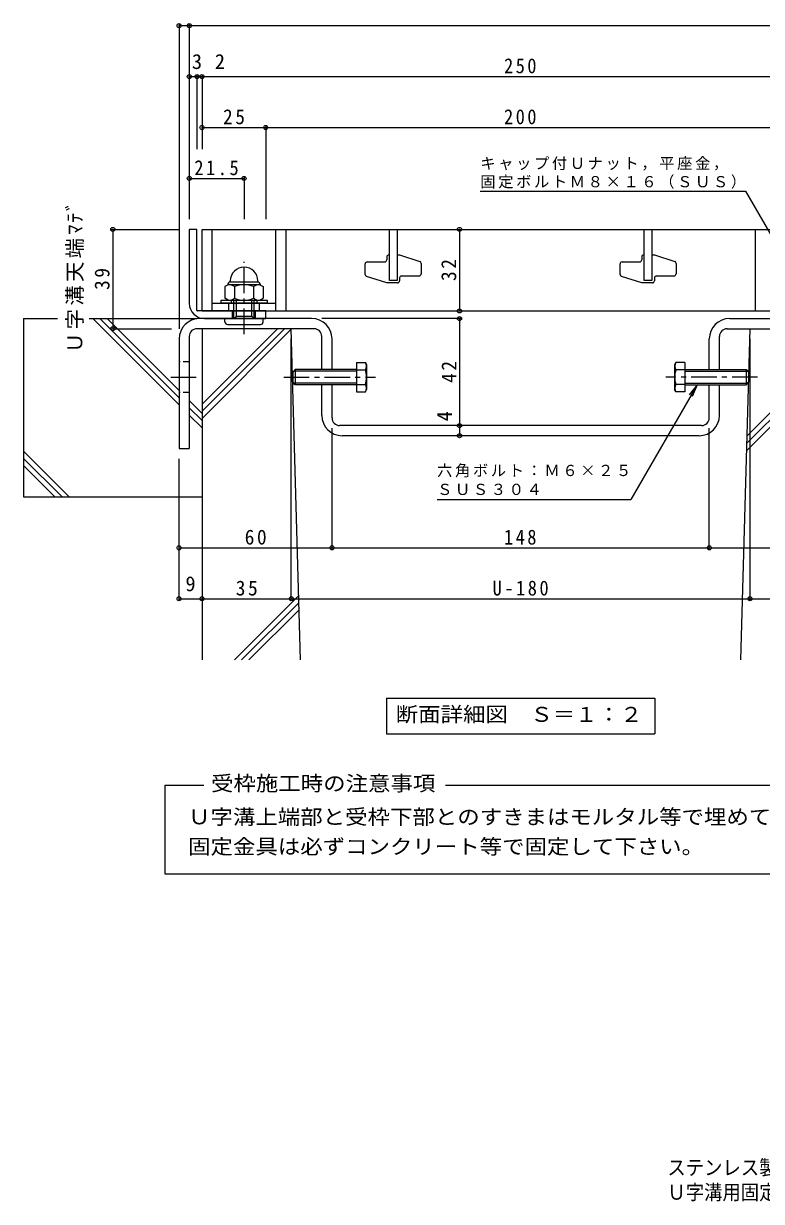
# Model space of a CAD drawing. Units: millimetres at full size. Extents: x -348 to 403, y -392 to 305.
# Drawn here: x -348.1 to -58.7, y -391.8 to 70.6 of the extents above; entities that cross this region are included whole.
import ezdxf
from ezdxf.enums import TextEntityAlignment as Align

# ---------------------------------------------------------------- set-up
doc = ezdxf.new("R2010")
doc.units = ezdxf.units.MM
doc.header["$LTSCALE"] = 2
doc.header["$PDMODE"] = 32
doc.header["$PDSIZE"] = 1.6
doc.linetypes.add('CHAIN1', pattern=[8, 5, -1, 1, -1])
doc.linetypes.add('DASHED1', pattern=[1.8, 1.2, -0.6])
for name, color, linetype, lineweight in [('D-1_躯体', 2, 'Continuous', 9), ('D-2_仕上', 3, 'Continuous', 9), ('D-4_文字', 7, 'Continuous', 9), ('D-5_建具', 7, 'Continuous', 9), ('D-6_間仕切', 6, 'Continuous', 9), ('D-8_ハッチ', 3, 'Continuous', 9), ('D-A_インテリア', 2, 'Continuous', 9), ('D-B_衛生陶器', 2, 'Continuous', 9)]:
    doc.layers.add(name, color=color, linetype=linetype, lineweight=lineweight)
doc.layers.add('F-0_F-0ﾚｲﾔ', color=2, linetype='Continuous')
doc.styles.add('ＭＳ ゴシック', font='')
doc.styles.get('ＭＳ ゴシック').set_extended_font_data('MS Gothic')

msp = doc.modelspace()

# ---------------------------------------------------------------- linework, layer by layer
at = {"layer": 'D-1_躯体'}
for p, q in [((-283.138, -10.214), (-283.138, -39.214)), ((-280.138, -10.214), (-283.138, -10.214)), ((-280.138, -42.014), (-280.138, -10.214)), ((-266.138, -45.214), (-266.138, -42.214)), ((-257.138, -45.214), (-257.138, -42.214))]:
    msp.add_line(p, q, dxfattribs=at)
msp.add_lwpolyline([(-277.138, -45.214), (-253.138, -45.214), (-253.138, -42.214), (-279.938, -42.214)], dxfattribs=at)
for centre, radius in [((-277.138, -39.214), 6), ((-279.938, -42.014), 0.2)]:
    msp.add_arc(centre, radius, 180, 270, dxfattribs=at)
at = {"layer": 'D-2_仕上'}
for p, q in [((-278.138, -42.214), (-278.138, -10.214)), ((-274.138, -42.214), (-274.138, -10.214)), ((-249.138, -42.214), (-249.138, -10.214)), ((-245.138, -42.214), (-245.138, -10.214)), ((-204.638, -30.214), (-204.638, -10.214)), ((-201.638, -10.214), (-201.638, -30.214)), ((-104.638, -30.214), (-104.638, -10.214)), ((-101.638, -10.214), (-101.638, -30.214)), ((-61.138, -10.214), (-61.138, -42.214)), ((-213.338, -22.964), (-206.438, -22.964)), ((-205.638, -21.014), (-205.638, -22.164)), ((-204.838, -20.214), (-204.638, -20.214)), ((-201.638, -20.214), (-200.638, -20.214)), ((-200.638, -20.214), (-192.692, -22.784)), ((-113.338, -22.964), (-106.438, -22.964)), ((-105.638, -21.014), (-105.638, -22.164)), ((-104.838, -20.214), (-104.638, -20.214)), ((-101.638, -20.214), (-100.638, -20.214)), ((-100.638, -20.214), (-92.692, -22.784)), ((-214.138, -27.882), (-214.138, -23.764)), ((-192.138, -23.546), (-192.138, -27.664)), ((-114.138, -27.882), (-114.138, -23.764)), ((-92.138, -23.546), (-92.138, -27.664)), ((-205.638, -31.214), (-213.584, -28.643)), ((-201.438, -31.214), (-205.638, -31.214)), ((-201.638, -30.214), (-204.638, -30.214)), ((-200.638, -29.264), (-200.638, -30.414)), ((-199.838, -28.464), (-192.938, -28.464)), ((-105.638, -31.214), (-113.584, -28.643)), ((-101.438, -31.214), (-105.638, -31.214)), ((-101.638, -30.214), (-104.638, -30.214)), ((-100.638, -29.264), (-100.638, -30.414)), ((-99.838, -28.464), (-92.938, -28.464)), ((-274.138, -39.214), (-249.138, -39.214)), ((-267.638, -42.214), (-267.638, -39.214)), ((-255.638, -42.214), (-255.638, -39.214)), ((-278.138, -42.214), (-28.138, -42.214))]:
    msp.add_line(p, q, dxfattribs=at)
msp.add_lwpolyline([(-278.138, -10.214), (-28.138, -10.214), (-28.138, -42.214)], dxfattribs=at)
for centre, start, end in [((-213.338, -23.764), 90, 180), ((-206.438, -22.164), 270, 360), ((-204.838, -21.014), 90, 180), ((-192.938, -23.546), 0, 72.07208), ((-113.338, -23.764), 90, 180), ((-106.438, -22.164), 270, 360), ((-104.838, -21.014), 90, 180), ((-92.938, -23.546), 0, 72.07208), ((-192.938, -27.664), 270, 0), ((-92.938, -27.664), 270, 0), ((-213.338, -27.882), 180, 252.07208), ((-201.438, -30.414), 270, 0), ((-199.838, -29.264), 90, 180), ((-113.338, -27.882), 180, 252.07208), ((-101.438, -30.414), 270, 0), ((-99.838, -29.264), 90, 180)]:
    msp.add_arc(centre, 0.8, start, end, dxfattribs=at)
at = {"layer": 'D-4_文字'}
for p, q in [((-287.138, 70.386), (-287.138, -49.214)), ((-287.138, 69.786), (-283.138, 69.786)), ((-283.138, 70.386), (-283.138, -6.214)), ((-283.138, 69.786), (-23.138, 69.786)), ((-283.138, 49.786), (-280.138, 49.786)), ((-280.138, 50.386), (-280.138, 21.221)), ((-280.138, 49.786), (-278.138, 49.786)), ((-278.138, 50.386), (-278.138, 21.221)), ((-278.138, 49.786), (-28.138, 49.786)), ((-278.138, 29.786), (-253.138, 29.786)), ((-253.138, 30.386), (-253.138, -6.214)), ((-253.138, 29.786), (-53.138, 29.786)), ((-283.138, 9.786), (-261.638, 9.786)), ((-261.638, 10.386), (-261.638, -6.214)), ((-313.738, -10.214), (-287.138, -10.214)), ((-313.138, -10.214), (-313.138, -49.214)), ((-177.138, -10.214), (-177.138, -42.214)), ((-176.538, -45.214), (-231.138, -45.214)), ((-177.138, -45.214), (-177.138, -87.214)), ((-313.738, -49.214), (-290.066, -49.214)), ((-243.138, -155.814), (-243.138, -53.214)), ((-63.138, -155.814), (-63.138, -53.214)), ((-177.138, -87.214), (-177.138, -91.214)), ((-227.138, -135.815), (-227.138, -88.214)), ((-79.138, -135.815), (-79.138, -88.214)), ((-287.138, -155.814), (-287.138, -100.214)), ((-287.138, -135.215), (-227.138, -135.215)), ((-227.138, -135.215), (-79.138, -135.215)), ((-79.138, -135.215), (-19.138, -135.215)), ((-287.138, -155.214), (-278.138, -155.214)), ((-278.138, -155.214), (-243.138, -155.214)), ((-243.138, -155.214), (-63.138, -155.214)), ((-63.138, -155.214), (-28.138, -155.214))]:
    msp.add_line(p, q, dxfattribs=at)
for p in [(-287.138, 69.786), (-283.138, 69.786), (-283.138, 49.786), (-280.138, 49.786), (-278.138, 49.786), (-278.138, 29.786), (-253.138, 29.786), (-283.138, 9.786), (-261.638, 9.786), (-313.138, -10.214), (-177.138, -10.214), (-177.138, -42.214), (-177.138, -45.214), (-313.138, -49.214), (-177.138, -87.214), (-177.138, -91.214), (-287.138, -135.215), (-227.138, -135.215), (-79.138, -135.215), (-287.138, -155.214), (-278.138, -155.214), (-243.138, -155.214), (-63.138, -155.214)]:
    msp.add_point(p, dxfattribs=at)
at = {"layer": 'D-5_建具'}
for p, q in [((-168.961, 4.786), (-64.961, 4.786)), ((-64.961, 4.786), (-47.338, -25.737)), ((-83.929, -71.214), (-109.91, -116.214)), ((-83.929, -71.214), (-86.973, -75.18)), ((-83.929, -71.214), (-85.843, -75.833)), ((-185.91, -116.214), (-109.91, -116.214)), ((-205.735, -194.279), (-100.535, -194.279)), ((-205.735, -194.279), (-205.735, -208.279)), ((-100.535, -194.279), (-100.535, -208.279)), ((-205.735, -208.279), (-100.535, -208.279)), ((-292.593, -228.402), (-277.377, -228.402)), ((-292.593, -263.324), (-292.593, -228.402)), ((-182.663, -228.402), (-13.677, -228.402)), ((-13.677, -263.324), (-292.593, -263.324))]:
    msp.add_line(p, q, dxfattribs=at)
at = {"layer": 'D-6_間仕切'}
for p, q in [((-348.138, -45.214), (-348.138, -115.214)), ((-348.138, -45.214), (-334.765, -45.214)), ((-322.432, -45.214), (-280.138, -45.214)), ((-321.023, -45.214), (-287.138, -79.099)), ((-318.194, -45.214), (-287.138, -76.27)), ((-315.366, -45.214), (-287.138, -73.442)), ((-278.138, -49.214), (-278.138, -179.214)), ((-278.138, -81.601), (-245.75, -49.214)), ((-278.138, -78.773), (-248.579, -49.214)), ((-278.138, -84.43), (-243.132, -49.424)), ((-239.527, -179.214), (-243.138, -49.214)), ((-66.749, -179.214), (-63.138, -49.214)), ((-64.304, -91.214), (-28.138, -55.047)), ((-64.385, -94.123), (-28.138, -57.875)), ((-64.466, -97.032), (-28.138, -60.704)), ((-283.138, -77.442), (-278.138, -82.442)), ((-283.138, -80.27), (-278.138, -85.27)), ((-283.138, -83.099), (-278.138, -88.099)), ((-348.138, -97.295), (-330.219, -115.214)), ((-348.138, -100.123), (-333.047, -115.214)), ((-348.138, -102.951), (-335.876, -115.214)), ((-348.138, -115.214), (-278.138, -115.214)), ((-265.442, -179.214), (-240.227, -153.999)), ((-262.613, -179.214), (-240.151, -156.751)), ((-259.785, -179.214), (-240.074, -159.503))]:
    msp.add_line(p, q, dxfattribs=at)
at = {"layer": 'D-8_ハッチ'}
for p, q in [((-235.138, -45.214), (-279.138, -45.214)), ((-71.138, -45.214), (-27.138, -45.214)), ((-234.138, -49.214), (-280.138, -49.214)), ((-72.138, -49.214), (-26.138, -49.214)), ((-287.138, -53.214), (-287.138, -96.214)), ((-283.138, -52.214), (-283.138, -96.214)), ((-231.138, -65.214), (-231.138, -52.214)), ((-227.138, -65.214), (-227.138, -53.214)), ((-79.138, -65.215), (-79.138, -53.214)), ((-75.138, -65.215), (-75.138, -52.214)), ((-231.138, -83.214), (-231.138, -71.214)), ((-227.138, -84.214), (-227.138, -71.214)), ((-79.138, -84.214), (-79.138, -71.215)), ((-75.138, -83.214), (-75.138, -71.215)), ((-82.138, -87.214), (-224.138, -87.214)), ((-83.138, -91.214), (-223.138, -91.214)), ((-287.138, -96.214), (-283.138, -96.214))]:
    msp.add_line(p, q, dxfattribs=at)
at = {"layer": 'D-8_ハッチ', "linetype": 'DASHED1'}
for p, q in [((-283.138, -62.214), (-287.138, -62.214)), ((-283.138, -74.214), (-287.138, -74.214))]:
    msp.add_line(p, q, dxfattribs=at)
at = {"layer": 'D-8_ハッチ', "color": 7, "linetype": 'CHAIN1'}
msp.add_line((-290.389, -68.214), (-279.887, -68.214), dxfattribs=at)
at = {"layer": 'D-8_ハッチ'}
for centre, radius, start, end in [((-279.138, -53.214), 8, 90, 180), ((-235.138, -53.214), 8, 0, 90), ((-71.138, -53.214), 8, 90, 180), ((-280.138, -52.214), 3, 90, 180), ((-234.138, -52.214), 3, 0, 90), ((-72.138, -52.214), 3, 90, 180), ((-223.138, -83.214), 8, 180, 270), ((-83.138, -83.214), 8, 270, 0), ((-224.138, -84.214), 3, 180, 270), ((-82.138, -84.214), 3, 270, 0)]:
    msp.add_arc(centre, radius, start, end, dxfattribs=at)
at = {"layer": 'D-A_インテリア'}
for p, q in [((-217.554, -62.441), (-214.059, -62.441)), ((-217.554, -62.441), (-217.554, -73.988)), ((-214.059, -62.441), (-213.554, -63.314)), ((-213.554, -63.314), (-213.554, -73.114)), ((-92.217, -62.441), (-92.721, -63.314)), ((-92.721, -63.314), (-92.721, -73.114)), ((-88.721, -62.441), (-92.217, -62.441)), ((-88.721, -62.441), (-88.721, -73.988)), ((-241.554, -65.214), (-242.554, -66.214)), ((-242.554, -66.214), (-242.554, -70.214)), ((-217.554, -65.814), (-242.154, -65.814)), ((-241.554, -65.214), (-241.554, -71.214)), ((-217.554, -65.214), (-241.554, -65.214)), ((-217.554, -65.328), (-214.059, -65.328)), ((-88.721, -65.328), (-92.217, -65.328)), ((-88.721, -65.214), (-64.721, -65.214)), ((-88.721, -65.814), (-64.121, -65.814)), ((-64.721, -65.214), (-63.721, -66.214)), ((-64.721, -65.214), (-64.721, -71.214)), ((-63.721, -66.214), (-63.721, -70.214)), ((-241.554, -71.214), (-242.554, -70.214)), ((-217.554, -70.614), (-242.154, -70.614)), ((-217.554, -71.214), (-241.554, -71.214)), ((-217.554, -71.101), (-214.059, -71.101)), ((-214.059, -73.988), (-213.554, -73.114)), ((-92.217, -73.988), (-92.721, -73.114)), ((-88.721, -71.101), (-92.217, -71.101)), ((-88.721, -70.614), (-64.121, -70.614)), ((-88.721, -71.214), (-64.721, -71.214)), ((-64.721, -71.214), (-63.721, -70.214)), ((-217.554, -73.988), (-214.059, -73.988)), ((-88.721, -73.988), (-92.217, -73.988))]:
    msp.add_line(p, q, dxfattribs=at)
at = {"layer": 'D-A_インテリア', "color": 7, "linetype": 'CHAIN1'}
for p, q in [((-246.054, -68.214), (-210.054, -68.214)), ((-60.221, -68.214), (-96.221, -68.214))]:
    msp.add_line(p, q, dxfattribs=at)
at = {"layer": 'D-A_インテリア'}
for centre, radius, start, end in [((-216.559, -63.884), 2.887, 330.00001, 29.99999), ((-89.717, -63.884), 2.887, 150.00001, 209.99999), ((-222.069, -68.214), 8.514, 340.18087, 19.81913), ((-84.207, -68.214), 8.514, 160.18087, 199.81913), ((-216.559, -72.545), 2.887, 330.00001, 29.99999), ((-89.717, -72.545), 2.887, 150.00001, 209.99999)]:
    msp.add_arc(centre, radius, start, end, dxfattribs=at)
at = {"layer": 'D-B_衛生陶器', "color": 7, "linetype": 'CHAIN1'}
msp.add_line((-261.638, -51.296), (-261.638, -22.888), dxfattribs=at)
at = {"layer": 'D-B_衛生陶器'}
for p, q in [((-267.84, -31.914), (-269.143, -32.666)), ((-268.038, -31.914), (-268.038, -32.028)), ((-255.436, -31.914), (-267.84, -31.914)), ((-267.038, -30.914), (-267.038, -30.414)), ((-256.238, -30.914), (-267.038, -30.914)), ((-256.238, -30.914), (-256.238, -30.414)), ((-255.436, -31.914), (-254.132, -32.666)), ((-255.238, -31.914), (-255.238, -32.028)), ((-269.143, -32.666), (-269.143, -37.261)), ((-265.391, -32.666), (-265.391, -37.261)), ((-257.885, -32.666), (-257.885, -37.261)), ((-254.132, -32.666), (-254.132, -37.261)), ((-270.638, -38.014), (-252.638, -38.014)), ((-267.84, -38.014), (-269.143, -37.261)), ((-266.638, -38.014), (-266.638, -39.214)), ((-265.638, -45.214), (-265.638, -38.014)), ((-264.638, -44.214), (-264.638, -38.014)), ((-258.638, -44.214), (-258.638, -38.014)), ((-257.638, -45.214), (-257.638, -38.014)), ((-256.638, -38.014), (-256.638, -39.214)), ((-255.436, -38.014), (-254.132, -37.261)), ((-269.138, -46.514), (-269.138, -45.214)), ((-265.638, -45.214), (-264.638, -44.214)), ((-264.638, -44.214), (-258.638, -44.214)), ((-257.638, -45.214), (-258.638, -44.214)), ((-254.138, -46.514), (-254.138, -45.214)), ((-268.138, -47.514), (-255.138, -47.514))]:
    msp.add_line(p, q, dxfattribs=at)
msp.add_lwpolyline([(-252.638, -38.014), (-252.638, -39.214), (-270.638, -39.214), (-270.638, -38.014)], dxfattribs=at)
for centre, radius, start, end in [((-261.638, -30.414), 5.4, 0, 180), ((-267.038, -31.914), 1, 90, 180), ((-267.84, -36.277), 4.363, 55.84651, 90.00017), ((-261.638, -41.648), 9.734, 67.32404, 112.67596), ((-255.436, -36.277), 4.363, 89.99983, 124.15349), ((-256.238, -31.914), 1, 0, 90), ((-267.84, -33.651), 4.363, 269.99983, 304.15349), ((-261.638, -28.279), 9.734, 247.32404, 292.67596), ((-255.436, -33.651), 4.363, 235.84651, 270.00017), ((-268.138, -46.514), 1, 180, 270), ((-255.138, -46.514), 1, 270, 0)]:
    msp.add_arc(centre, radius, start, end, dxfattribs=at)

# ---------------------------------------------------------------- texts
at = {"layer": 'D-4_文字', "color": 2, "style": 'ＭＳ ゴシック'}
for s, p in [('3', (-282.117, 50.986)), ('2', (-273.105, 50.986)), ('9', (-284.638, -154.014))]:
    msp.add_text(s, height=5.865, dxfattribs=at).set_placement(p, align=Align.BOTTOM_LEFT)
msp.add_text('4', height=5.865, rotation=90, dxfattribs=at).set_placement((-178.338, -85.54), align=Align.BOTTOM_LEFT)
at = {"layer": 'D-4_文字', "color": 2, "char_height": 5.865, "attachment_point": 7, "style": 'ＭＳ ゴシック'}
for s, insert in [('\\T1.27;\\W0.9;250', (-159.638, 50.986)), ('\\T1.27;\\W0.95;25', (-269.888, 30.986)), ('\\T1.27;\\W0.9;200', (-159.638, 30.986)), ('\\T1.28;\\W0.9;21.5', (-281.138, 10.986)), ('\\T1.27;\\W0.95;60', (-261.388, -134.015)), ('\\T1.27;\\W0.9;148', (-159.638, -134.015)), ('\\T1.27;\\W0.95;35', (-264.888, -154.014)), ('\\T1.28;\\W0.9;U-180', (-164.138, -154.014))]:
    msp.add_mtext(s, dxfattribs=dict(at, insert=insert))
at = {"layer": 'D-4_文字', "color": 2, "char_height": 5.865, "attachment_point": 7, "rotation": 90, "style": 'ＭＳ ゴシック'}
for s, insert in [('\\T1.16;Ｕ字溝天端ﾏﾃﾞ', (-324.462, -58.714)), ('\\T1.27;\\W0.95;32', (-178.338, -30.464)), ('\\T1.27;\\W0.95;39', (-314.338, -33.964)), ('\\T1.27;\\W0.95;42', (-178.338, -70.464))]:
    msp.add_mtext(s, dxfattribs=dict(at, insert=insert))
at = {"layer": 'D-5_建具', "color": 2, "style": 'ＭＳ ゴシック', "width": 1.1}
for s, p in [('断面詳細図\u3000Ｓ＝１：２', (-202.135, -205.279)), ('受枠施工時の注意事項', (-274.599, -232.371)), ('Ｕ字溝上端部と受枠下部とのすきまはモルタル等で埋めて下さい。', (-283.599, -245.512)), ('固定金具は必ずコンクリート等で固定して下さい。', (-283.599, -257.172))]:
    msp.add_text(s, height=5.865, dxfattribs=at).set_placement(p, align=Align.BOTTOM_LEFT)
at = {"layer": 'D-5_建具', "char_height": 4.399, "attachment_point": 7, "style": 'ＭＳ ゴシック'}
for s, insert in [('\\T1.17;キャップ付Ｕナット，平座金，', (-168.961, 12.888)), ('\\T1.17;固定ボルトＭ８×１６（ＳＵＳ）', (-168.961, 5.738)), ('\\T1.17;六角ボルト：Ｍ６×２５', (-185.91, -107.547)), ('\\T1.17;ＳＵＳ３０４', (-185.91, -114.547))]:
    msp.add_mtext(s, dxfattribs=dict(at, insert=insert))
at = {"layer": 'F-0_F-0ﾚｲﾔ', "style": 'ＭＳ ゴシック', "width": 0.9}
for s, p in [('ステンレス製グレーチング\u3000ボルト固定式\u3000プレーンタイプ\u3000側溝用\u3000ＳＭＧＬ\u3000１２５３２（Ｐ＝３０）', (-95.565, -383.172)), ('Ｕ字溝用固定金具付ステンレス製受枠\u3000ＳＬ－３２ＡＣ－Ｕ１８', (-95.565, -392.863))]:
    msp.add_text(s, height=5.865, dxfattribs=at).set_placement(p, align=Align.BOTTOM_LEFT)

doc.saveas('drawing.dxf')
